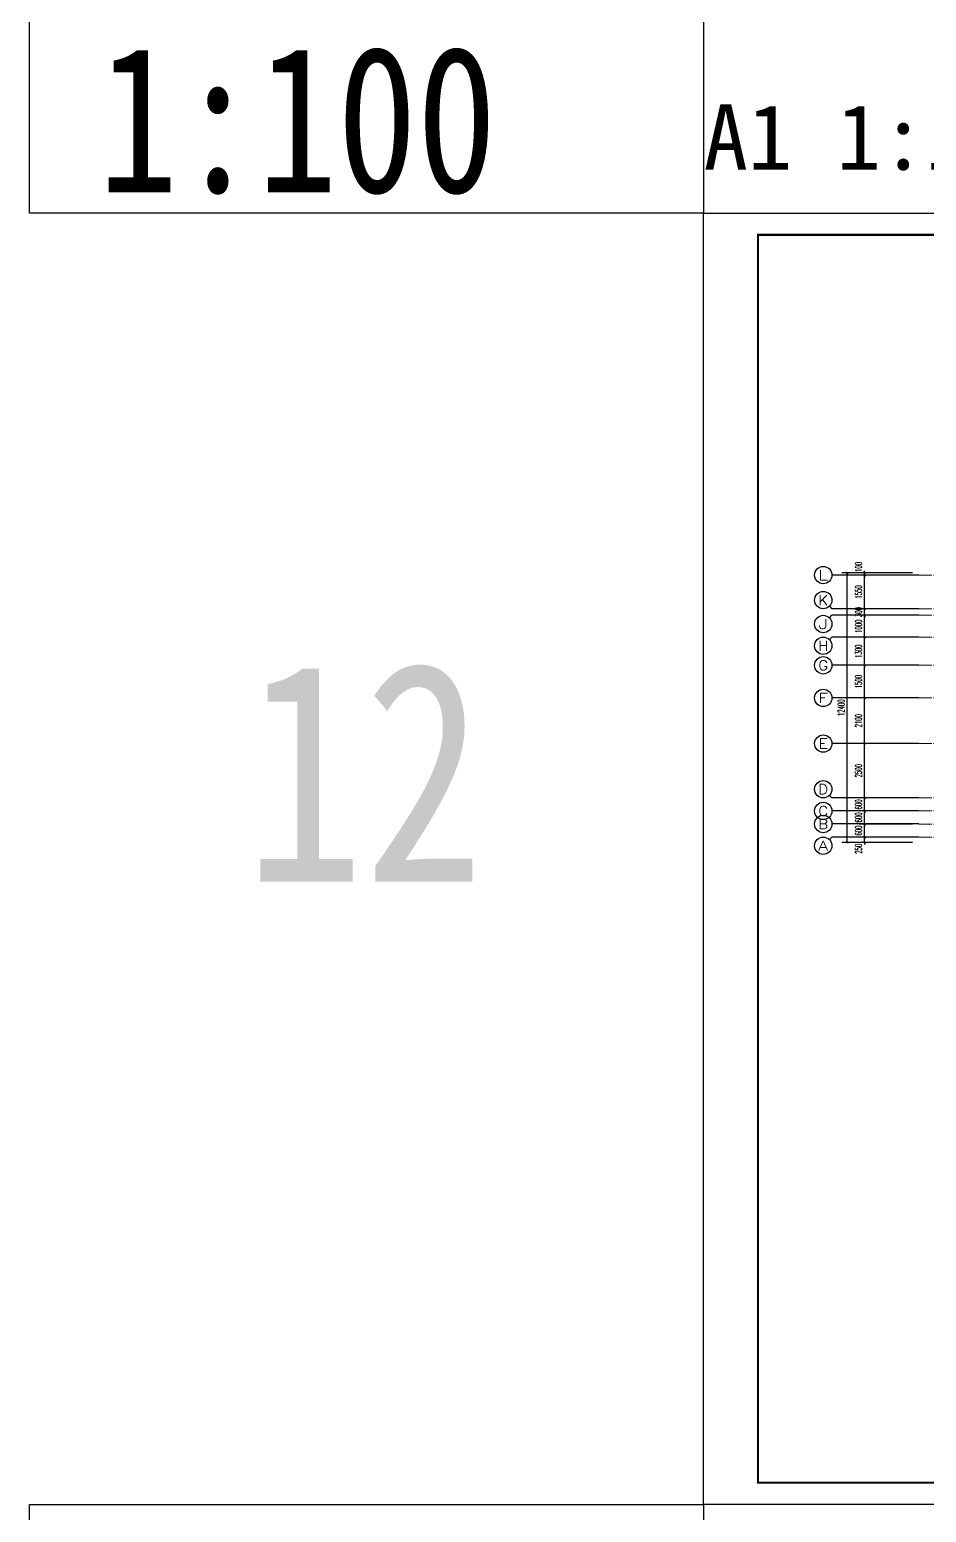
# Model space of a CAD drawing. Extents: x 27938 to 650306, y -92720 to 1524912.
# Drawn here: x 229214 to 270460, y 256048 to 324258 of the extents above; entities that cross this region are included whole.
import ezdxf
from ezdxf.enums import TextEntityAlignment as Align

# ---------------------------------------------------------------- set-up
doc = ezdxf.new("R2010")
doc.units = 0
doc.header["$LTSCALE"] = 1000
doc.header["$MEASUREMENT"] = 0
doc.linetypes.add('DOTE', pattern=[2.42, 2, -0.2, 0.02, -0.2])
for name, color, linetype in [('AXIS', 3, 'Continuous'), ('AXIS_TEXT', 4, 'Continuous'), ('text', 7, 'Continuous'), ('图框', 140, 'Continuous')]:
    doc.layers.add(name, color=color, linetype=linetype)
doc.layers.add('DOTE', color=19, linetype='DOTE', lineweight=9)
doc.layers.add('yichutu', color=7, linetype='Continuous', true_color=0xffffff, plot=False)
doc.styles.add('_TCH_AXIS', font='COMPLEX', dxfattribs={"bigfont": 'GBCBIG'})
doc.styles.add('_TCH_DIM_T3', font='SIMPLEX.shx', dxfattribs={"width": 0.494118, "bigfont": 'GBCBIG.shx'})
doc.styles.add('_TCH_LABEL', font='simhei.ttf')
doc.styles.add('COMPLEX', font='COMPLEX')
doc.styles.add('黑体', font='simhei.ttf')
doc.dimstyles.new('_TCH_ARCH&&100', dxfattribs={"dimtxt": 297.5, "dimasz": 100, "dimexe": 250, "dimexo": 300, "dimgap": 126.25, "dimtad": 1, "dimdec": 0, "dimzin": 0, "dimdsep": 46, "dimtxsty": '_TCH_DIM_T3', "dimblk": 'ARCHTICK', "dimcen": 0.09, "dimclrt": 4, "dimazin": 2, "dimtfac": 1, "dimtdec": 0, "dimtix": 1, "dimtmove": 2, "dimatfit": 3, "dimfxl": 1, "dimtolj": 1, "dimtzin": 0, "dimarcsym": 0})

# ---------------------------------------------------------------- blocks, each defined once
blk = doc.blocks.new('FGDGDRGSDGDG')
at = {"layer": 'DOTE', "linetype": 'DOTE', "ltscale": 0.3}
for p, q in [((490182, 529998), (490182, 513948)), ((491982, 529998), (491982, 522348)), ((494982, 529998), (494982, 522348)), ((496782, 529998), (496782, 513948)), ((499982, 529998), (499982, 523848)), ((502482, 529998), (502482, 522348)), ((505282, 529998), (505282, 522348)), ((507782, 529998), (507782, 523848)), ((510982, 529998), (510982, 513948)), ((512782, 529998), (512782, 522348)), ((515782, 529998), (515782, 522348)), ((517582, 529998), (517582, 513948)), ((519382, 529998), (519382, 522348)), ((522382, 529998), (522382, 522348)), ((524182, 529998), (524182, 513948)), ((527382, 529998), (527382, 523848)), ((529882, 529998), (529882, 522348)), ((532682, 529998), (532682, 522348)), ((535182, 529998), (535182, 523848)), ((538382, 529998), (538382, 513948)), ((540182, 529998), (540182, 522348)), ((543182, 529998), (543182, 522348)), ((544982, 529998), (544982, 513948)), ((488182, 527998), (546982, 527998)), ((501682, 527998), (501682, 526448)), ((506082, 527998), (506082, 526448)), ((529082, 527998), (529082, 526448)), ((533482, 527998), (533482, 526448)), ((488182, 526448), (546982, 526448)), ((488182, 526148), (546982, 526148)), ((488182, 525148), (546982, 525148)), ((488182, 523848), (546982, 523848)), ((500682, 523848), (500682, 513948)), ((507082, 523848), (507082, 513948)), ((528082, 523848), (528082, 513948)), ((534482, 523848), (534482, 513948)), ((488182, 522348), (546982, 522348)), ((493682, 522348), (493682, 513948)), ((502632, 522348), (502632, 520248)), ((505132, 522348), (505132, 520248)), ((514082, 522348), (514082, 513948)), ((521082, 522348), (521082, 513948)), ((530032, 522348), (530032, 520248)), ((532532, 522348), (532532, 520248)), ((541482, 522348), (541482, 513948)), ((488182, 520248), (546982, 520248)), ((503882, 520248), (503882, 513948)), ((531282, 520248), (531282, 513948)), ((488182, 517748), (546982, 517748)), ((492882, 517748), (492882, 517148)), ((514882, 517748), (514882, 517148)), ((520282, 517748), (520282, 517148)), ((542282, 517748), (542282, 517148)), ((488182, 517148), (546982, 517148)), ((488182, 516548), (546982, 516548)), ((499982, 516548), (499982, 515948)), ((501482, 516548), (501482, 515948)), ((506282, 516548), (506282, 515948)), ((507782, 516548), (507782, 515948)), ((527382, 516548), (527382, 515948)), ((528882, 516548), (528882, 515948)), ((533682, 516548), (533682, 515948)), ((535182, 516548), (535182, 515948)), ((488182, 515948), (546982, 515948))]:
    blk.add_line(p, q, dxfattribs=at)
blk = doc.blocks.new('TK')
at = {"layer": '图框'}
blk.add_lwpolyline([(465375, 548714), (549475, 548714), (549475, 489314), (465375, 489314)], close=True, dxfattribs=at)
blk.add_lwpolyline([(465375, 548714), (549475, 548714), (549475, 489314), (465375, 489314)], close=True, dxfattribs=at)
at = {"layer": '图框', "const_width": 100}
blk.add_lwpolyline([(548475, 490314), (548475, 547714), (467875, 547714), (467875, 490314)], close=True, dxfattribs=at)
blk = doc.blocks.new('yct-841-594-84100-59399.9999999999-100-1000.0')
at = {"layer": 'yichutu', "color": 7, "true_color": 0xffffff}
blk.add_lwpolyline([(0, 0), (0, 59400), (84100, 59400), (84100, 0)], close=True, dxfattribs=at)
at = {"layer": 'yichutu', "color": 7, "true_color": 0xffffff, "style": '_TCH_LABEL'}
blk.add_text('A1 1:100', height=3000, dxfattribs=at).set_placement((0, 61400))
blk = doc.blocks.new('_ArchTick')
at = {"color": 0, "linetype": 'ByBlock', "const_width": 0.4}
blk.add_lwpolyline([(-0.5, -0.5), (0.5, 0.5)], dxfattribs=at)
blk = doc.blocks.new('*D779')
at = {"layer": 'AXIS', "color": 0, "lineweight": -2}
for p, q in [((267617, 287115), (267617, 287215)), ((269817, 287115), (267367, 287115)), ((269817, 286865), (267367, 286865)), ((267617, 286865), (267617, 287115)), ((267617, 286865), (267617, 286765))]:
    blk.add_line(p, q, dxfattribs=at)
at = {"layer": 'Defpoints', "color": 0}
for p in [(267617, 287115), (270117, 287115), (270117, 286865)]:
    blk.add_point(p, dxfattribs=at)
at = {"layer": 'AXIS', "color": 0, "lineweight": -2, "xscale": 100, "yscale": 100, "zscale": 100}
for p, rotation in [((267617, 287115), 270), ((267617, 286865), 90)]:
    blk.add_blockref('_ArchTick', p, dxfattribs=dict(at, rotation=rotation))
at = {"layer": 'AXIS', "color": 4, "insert": (267342, 286576), "char_height": 297.5, "attachment_point": 5, "rotation": 90, "style": '_TCH_DIM_T3'}
blk.add_mtext('\\A1;250', dxfattribs=at)
blk = doc.blocks.new('*D780')
at = {"layer": 'AXIS', "color": 0, "lineweight": -2}
for p, q in [((269817, 287715), (267367, 287715)), ((267617, 287715), (267617, 287815)), ((267617, 287115), (267617, 287715)), ((269817, 287115), (267367, 287115)), ((267617, 287115), (267617, 287015))]:
    blk.add_line(p, q, dxfattribs=at)
at = {"layer": 'Defpoints', "color": 0}
for p in [(267617, 287715), (270117, 287715), (270117, 287115)]:
    blk.add_point(p, dxfattribs=at)
at = {"layer": 'AXIS', "color": 0, "lineweight": -2, "xscale": 100, "yscale": 100, "zscale": 100}
for p, rotation in [((267617, 287715), 270), ((267617, 287115), 90)]:
    blk.add_blockref('_ArchTick', p, dxfattribs=dict(at, rotation=rotation))
at = {"layer": 'AXIS', "color": 4, "insert": (267342, 287415), "char_height": 297.5, "attachment_point": 5, "rotation": 90, "style": '_TCH_DIM_T3'}
blk.add_mtext('\\A1;600', dxfattribs=at)
blk = doc.blocks.new('*D781')
at = {"layer": 'AXIS', "color": 0, "lineweight": -2}
for p, q in [((269817, 288315), (267367, 288315)), ((267617, 288315), (267617, 288415)), ((267617, 287715), (267617, 288315)), ((269817, 287715), (267367, 287715)), ((267617, 287715), (267617, 287615))]:
    blk.add_line(p, q, dxfattribs=at)
at = {"layer": 'Defpoints', "color": 0}
for p in [(267617, 288315), (270117, 288315), (270117, 287715)]:
    blk.add_point(p, dxfattribs=at)
at = {"layer": 'AXIS', "color": 0, "lineweight": -2, "xscale": 100, "yscale": 100, "zscale": 100}
for p, rotation in [((267617, 288315), 270), ((267617, 287715), 90)]:
    blk.add_blockref('_ArchTick', p, dxfattribs=dict(at, rotation=rotation))
at = {"layer": 'AXIS', "color": 4, "insert": (267342, 288015), "char_height": 297.5, "attachment_point": 5, "rotation": 90, "style": '_TCH_DIM_T3'}
blk.add_mtext('\\A1;600', dxfattribs=at)
blk = doc.blocks.new('*D782')
at = {"layer": 'AXIS', "color": 0, "lineweight": -2}
for p, q in [((269817, 288915), (267367, 288915)), ((267617, 288915), (267617, 289015)), ((267617, 288315), (267617, 288915)), ((269817, 288315), (267367, 288315)), ((267617, 288315), (267617, 288215))]:
    blk.add_line(p, q, dxfattribs=at)
at = {"layer": 'Defpoints', "color": 0}
for p in [(267617, 288915), (270117, 288915), (270117, 288315)]:
    blk.add_point(p, dxfattribs=at)
at = {"layer": 'AXIS', "color": 0, "lineweight": -2, "xscale": 100, "yscale": 100, "zscale": 100}
for p, rotation in [((267617, 288915), 270), ((267617, 288315), 90)]:
    blk.add_blockref('_ArchTick', p, dxfattribs=dict(at, rotation=rotation))
at = {"layer": 'AXIS', "color": 4, "insert": (267342, 288615), "char_height": 297.5, "attachment_point": 5, "rotation": 90, "style": '_TCH_DIM_T3'}
blk.add_mtext('\\A1;600', dxfattribs=at)
blk = doc.blocks.new('*D783')
at = {"layer": 'AXIS', "color": 0, "lineweight": -2}
for p, q in [((269817, 291415), (267367, 291415)), ((267617, 288915), (267617, 291415)), ((269817, 288915), (267367, 288915))]:
    blk.add_line(p, q, dxfattribs=at)
at = {"layer": 'Defpoints', "color": 0}
for p in [(267617, 291415), (270117, 291415), (270117, 288915)]:
    blk.add_point(p, dxfattribs=at)
at = {"layer": 'AXIS', "color": 0, "lineweight": -2, "xscale": 100, "yscale": 100, "zscale": 100}
for p, rotation in [((267617, 291415), 90), ((267617, 288915), 270)]:
    blk.add_blockref('_ArchTick', p, dxfattribs=dict(at, rotation=rotation))
at = {"layer": 'AXIS', "color": 4, "insert": (267342, 290165), "char_height": 297.5, "attachment_point": 5, "rotation": 90, "style": '_TCH_DIM_T3'}
blk.add_mtext('\\A1;2500', dxfattribs=at)
blk = doc.blocks.new('*D784')
at = {"layer": 'AXIS', "color": 0, "lineweight": -2}
for p, q in [((269817, 293515), (267367, 293515)), ((267617, 291415), (267617, 293515)), ((269817, 291415), (267367, 291415))]:
    blk.add_line(p, q, dxfattribs=at)
at = {"layer": 'Defpoints', "color": 0}
for p in [(267617, 293515), (270117, 293515), (270117, 291415)]:
    blk.add_point(p, dxfattribs=at)
at = {"layer": 'AXIS', "color": 0, "lineweight": -2, "xscale": 100, "yscale": 100, "zscale": 100}
for p, rotation in [((267617, 293515), 90), ((267617, 291415), 270)]:
    blk.add_blockref('_ArchTick', p, dxfattribs=dict(at, rotation=rotation))
at = {"layer": 'AXIS', "color": 4, "insert": (267342, 292465), "char_height": 297.5, "attachment_point": 5, "rotation": 90, "style": '_TCH_DIM_T3'}
blk.add_mtext('\\A1;2100', dxfattribs=at)
blk = doc.blocks.new('*D785')
at = {"layer": 'AXIS', "color": 0, "lineweight": -2}
for p, q in [((269817, 295015), (267367, 295015)), ((267617, 293515), (267617, 295015)), ((269817, 293515), (267367, 293515))]:
    blk.add_line(p, q, dxfattribs=at)
at = {"layer": 'Defpoints', "color": 0}
for p in [(267617, 295015), (270117, 295015), (270117, 293515)]:
    blk.add_point(p, dxfattribs=at)
at = {"layer": 'AXIS', "color": 0, "lineweight": -2, "xscale": 100, "yscale": 100, "zscale": 100}
for p, rotation in [((267617, 295015), 90), ((267617, 293515), 270)]:
    blk.add_blockref('_ArchTick', p, dxfattribs=dict(at, rotation=rotation))
at = {"layer": 'AXIS', "color": 4, "insert": (267342, 294265), "char_height": 297.5, "attachment_point": 5, "rotation": 90, "style": '_TCH_DIM_T3'}
blk.add_mtext('\\A1;1500', dxfattribs=at)
blk = doc.blocks.new('*D786')
at = {"layer": 'AXIS', "color": 0, "lineweight": -2}
for p, q in [((269817, 296315), (267367, 296315)), ((267617, 295015), (267617, 296315)), ((269817, 295015), (267367, 295015))]:
    blk.add_line(p, q, dxfattribs=at)
at = {"layer": 'Defpoints', "color": 0}
for p in [(267617, 296315), (270117, 296315), (270117, 295015)]:
    blk.add_point(p, dxfattribs=at)
at = {"layer": 'AXIS', "color": 0, "lineweight": -2, "xscale": 100, "yscale": 100, "zscale": 100}
for p, rotation in [((267617, 296315), 90), ((267617, 295015), 270)]:
    blk.add_blockref('_ArchTick', p, dxfattribs=dict(at, rotation=rotation))
at = {"layer": 'AXIS', "color": 4, "insert": (267342, 295665), "char_height": 297.5, "attachment_point": 5, "rotation": 90, "style": '_TCH_DIM_T3'}
blk.add_mtext('\\A1;1300', dxfattribs=at)
blk = doc.blocks.new('*D787')
at = {"layer": 'AXIS', "color": 0, "lineweight": -2}
for p, q in [((269817, 297315), (267367, 297315)), ((267617, 296315), (267617, 297315)), ((269817, 296315), (267367, 296315))]:
    blk.add_line(p, q, dxfattribs=at)
at = {"layer": 'Defpoints', "color": 0}
for p in [(267617, 297315), (270117, 297315), (270117, 296315)]:
    blk.add_point(p, dxfattribs=at)
at = {"layer": 'AXIS', "color": 0, "lineweight": -2, "xscale": 100, "yscale": 100, "zscale": 100}
for p, rotation in [((267617, 297315), 90), ((267617, 296315), 270)]:
    blk.add_blockref('_ArchTick', p, dxfattribs=dict(at, rotation=rotation))
at = {"layer": 'AXIS', "color": 4, "insert": (267342, 296815), "char_height": 297.5, "attachment_point": 5, "rotation": 90, "style": '_TCH_DIM_T3'}
blk.add_mtext('\\A1;1000', dxfattribs=at)
blk = doc.blocks.new('*D788')
at = {"layer": 'AXIS', "color": 0, "lineweight": -2}
for p, q in [((269817, 297615), (267367, 297615)), ((267617, 297615), (267617, 297715)), ((267617, 297315), (267617, 297615)), ((269817, 297315), (267367, 297315)), ((267617, 297315), (267617, 297215))]:
    blk.add_line(p, q, dxfattribs=at)
at = {"layer": 'Defpoints', "color": 0}
for p in [(267617, 297615), (270117, 297615), (270117, 297315)]:
    blk.add_point(p, dxfattribs=at)
at = {"layer": 'AXIS', "color": 0, "lineweight": -2, "xscale": 100, "yscale": 100, "zscale": 100}
for p, rotation in [((267617, 297615), 270), ((267617, 297315), 90)]:
    blk.add_blockref('_ArchTick', p, dxfattribs=dict(at, rotation=rotation))
at = {"layer": 'AXIS', "color": 4, "insert": (267342, 297465), "char_height": 297.5, "attachment_point": 5, "rotation": 90, "style": '_TCH_DIM_T3'}
blk.add_mtext('\\A1;300', dxfattribs=at)
blk = doc.blocks.new('*D789')
at = {"layer": 'AXIS', "color": 0, "lineweight": -2}
for p, q in [((269817, 299165), (267367, 299165)), ((267617, 297615), (267617, 299165)), ((269817, 297615), (267367, 297615))]:
    blk.add_line(p, q, dxfattribs=at)
at = {"layer": 'Defpoints', "color": 0}
for p in [(267617, 299165), (270117, 299165), (270117, 297615)]:
    blk.add_point(p, dxfattribs=at)
at = {"layer": 'AXIS', "color": 0, "lineweight": -2, "xscale": 100, "yscale": 100, "zscale": 100}
for p, rotation in [((267617, 299165), 90), ((267617, 297615), 270)]:
    blk.add_blockref('_ArchTick', p, dxfattribs=dict(at, rotation=rotation))
at = {"layer": 'AXIS', "color": 4, "insert": (267342, 298390), "char_height": 297.5, "attachment_point": 5, "rotation": 90, "style": '_TCH_DIM_T3'}
blk.add_mtext('\\A1;1550', dxfattribs=at)
blk = doc.blocks.new('*D790')
at = {"layer": 'AXIS', "color": 0, "lineweight": -2}
for p, q in [((269817, 299265), (267367, 299265)), ((269817, 299165), (267367, 299165)), ((267617, 299265), (267617, 299365)), ((267617, 299165), (267617, 299265)), ((267617, 299165), (267617, 299065))]:
    blk.add_line(p, q, dxfattribs=at)
at = {"layer": 'Defpoints', "color": 0}
for p in [(267617, 299265), (270117, 299265), (270117, 299165)]:
    blk.add_point(p, dxfattribs=at)
at = {"layer": 'AXIS', "color": 0, "lineweight": -2, "xscale": 100, "yscale": 100, "zscale": 100}
for p, rotation in [((267617, 299265), 270), ((267617, 299165), 90)]:
    blk.add_blockref('_ArchTick', p, dxfattribs=dict(at, rotation=rotation))
at = {"layer": 'AXIS', "color": 4, "insert": (267342, 299540), "char_height": 297.5, "attachment_point": 5, "rotation": 90, "style": '_TCH_DIM_T3'}
blk.add_mtext('\\A1;100', dxfattribs=at)
blk = doc.blocks.new('*D791')
at = {"layer": 'AXIS', "color": 0, "lineweight": -2}
for p, q in [((269817, 299265), (266567, 299265)), ((266817, 286865), (266817, 299265)), ((269817, 286865), (266567, 286865))]:
    blk.add_line(p, q, dxfattribs=at)
at = {"layer": 'Defpoints', "color": 0}
for p in [(266817, 299265), (270117, 299265), (270117, 286865)]:
    blk.add_point(p, dxfattribs=at)
at = {"layer": 'AXIS', "color": 0, "lineweight": -2, "xscale": 100, "yscale": 100, "zscale": 100}
for p, rotation in [((266817, 299265), 90), ((266817, 286865), 270)]:
    blk.add_blockref('_ArchTick', p, dxfattribs=dict(at, rotation=rotation))
at = {"layer": 'AXIS', "color": 4, "insert": (266542, 293065), "char_height": 297.5, "attachment_point": 5, "rotation": 90, "style": '_TCH_DIM_T3'}
blk.add_mtext('\\A1;12400', dxfattribs=at)
blk = doc.blocks.new('_AXISO')
blk.add_circle((0, 0), 0.5)
at = {"layer": 'AXIS_TEXT', "style": 'COMPLEX', "width": 1.041667}
blk.add_attdef('A', text='', height=0.56, dxfattribs=at).set_placement((-0.25, -0.28), (0.25, -0.28), align=Align.FIT)

msp = doc.modelspace()

# ---------------------------------------------------------------- linework, layer by layer
at = {"layer": 'AXIS'}
for p, q in [((270116.6, 299165.4), (266116.6, 299165.4)), ((265999.4, 297732.5), (266116.6, 297615.4)), ((270116.6, 297615.4), (266116.6, 297615.4)), ((265999.4, 297198.2), (266116.6, 297315.4)), ((270116.6, 297315.4), (266116.6, 297315.4)), ((265999.4, 296198.2), (266116.6, 296315.4)), ((270116.6, 296315.4), (266116.6, 296315.4)), ((270116.6, 295015.4), (266116.6, 295015.4)), ((270116.6, 293515.4), (266116.6, 293515.4)), ((270116.6, 291415.4), (266116.6, 291415.4)), ((265999.4, 289032.5), (266116.6, 288915.4)), ((270116.6, 288915.4), (266116.6, 288915.4)), ((270116.6, 288315.4), (266116.6, 288315.4)), ((270116.6, 287715.4), (266116.6, 287715.4)), ((265999.4, 286998.2), (266116.6, 287115.4)), ((270116.6, 287115.4), (266116.6, 287115.4))]:
    msp.add_line(p, q, dxfattribs=at)
at = {"layer": 'text', "color": 2}
for points in [[(260214.1, 315815.2), (229214.1, 315815.2), (229214.1, 333623.5), (260214.1, 333623.5)], [(260214.1, 238606.8), (229214.1, 238606.8), (229214.1, 256415.2), (260214.1, 256415.2)]]:
    msp.add_lwpolyline(points, close=True, dxfattribs=at)

# ---------------------------------------------------------------- block references
for name, p in [('TK', (-205160.9, -232898.5)), ('FGDGDRGSDGDG', (-218065.9, -228833.1))]:
    msp.add_blockref(name, p)
at = {"layer": 'AXIS'}
ref = msp.add_blockref('_AXISO', (265716.6, 299165.4), dxfattribs=dict(at, xscale=800, yscale=800, zscale=800))
ref.add_attrib('A', 'L', dxfattribs={"layer": 'AXIS_TEXT', "height": 452.5, "style": '_TCH_AXIS', "width": 1.4}).set_placement((265490.3, 298939.1), (265942.9, 298939.1), align=Align.FIT)
ref = msp.add_blockref('_AXISO', (265716.6, 298015.4), dxfattribs=dict(at, xscale=800, yscale=800, zscale=800))
ref.add_attrib('A', 'K', dxfattribs={"layer": 'AXIS_TEXT', "height": 452.5, "style": '_TCH_AXIS', "width": 1.105263}).set_placement((265490.3, 297789.1), (265942.9, 297789.1), align=Align.FIT)
ref = msp.add_blockref('_AXISO', (265716.6, 296915.4), dxfattribs=dict(at, xscale=800, yscale=800, zscale=800))
ref.add_attrib('A', 'J', dxfattribs={"layer": 'AXIS_TEXT', "height": 452.5, "style": '_TCH_AXIS', "width": 1.909091}).set_placement((265490.3, 296689.1), (265942.9, 296689.1), align=Align.FIT)
ref = msp.add_blockref('_AXISO', (265716.6, 295915.4), dxfattribs=dict(at, xscale=800, yscale=800, zscale=800))
ref.add_attrib('A', 'H', dxfattribs={"layer": 'AXIS_TEXT', "height": 452.5, "style": '_TCH_AXIS', "width": 1.05}).set_placement((265490.3, 295689.1), (265942.9, 295689.1), align=Align.FIT)
ref = msp.add_blockref('_AXISO', (265716.6, 295015.4), dxfattribs=dict(at, xscale=800, yscale=800, zscale=800))
ref.add_attrib('A', 'G', dxfattribs={"layer": 'AXIS_TEXT', "height": 452.5, "style": '_TCH_AXIS', "width": 1.166667}).set_placement((265490.3, 294789.1), (265942.9, 294789.1), align=Align.FIT)
ref = msp.add_blockref('_AXISO', (265716.6, 293515.4), dxfattribs=dict(at, xscale=800, yscale=800, zscale=800))
ref.add_attrib('A', 'F', dxfattribs={"layer": 'AXIS_TEXT', "height": 452.5, "style": '_TCH_AXIS', "width": 1.3125}).set_placement((265490.3, 293289.1), (265942.9, 293289.1), align=Align.FIT)
ref = msp.add_blockref('_AXISO', (265716.6, 291415.4), dxfattribs=dict(at, xscale=800, yscale=800, zscale=800))
ref.add_attrib('A', 'E', dxfattribs={"layer": 'AXIS_TEXT', "height": 452.5, "style": '_TCH_AXIS', "width": 1.3125}).set_placement((265490.3, 291189.1), (265942.9, 291189.1), align=Align.FIT)
ref = msp.add_blockref('_AXISO', (265716.6, 289315.4), dxfattribs=dict(at, xscale=800, yscale=800, zscale=800))
ref.add_attrib('A', 'D', dxfattribs={"layer": 'AXIS_TEXT', "height": 452.5, "style": '_TCH_AXIS', "width": 1.235294}).set_placement((265490.3, 289089.1), (265942.9, 289089.1), align=Align.FIT)
ref = msp.add_blockref('_AXISO', (265716.6, 288315.4), dxfattribs=dict(at, xscale=800, yscale=800, zscale=800))
ref.add_attrib('A', 'C', dxfattribs={"layer": 'AXIS_TEXT', "height": 452.5, "style": '_TCH_AXIS', "width": 1.4}).set_placement((265490.3, 288089.1), (265942.9, 288089.1), align=Align.FIT)
ref = msp.add_blockref('_AXISO', (265716.6, 287715.4), dxfattribs=dict(at, xscale=800, yscale=800, zscale=800))
ref.add_attrib('A', 'B', dxfattribs={"layer": 'AXIS_TEXT', "height": 452.5, "style": '_TCH_AXIS', "width": 1.235294}).set_placement((265490.3, 287489.1), (265942.9, 287489.1), align=Align.FIT)
ref = msp.add_blockref('_AXISO', (265716.6, 286715.4), dxfattribs=dict(at, xscale=800, yscale=800, zscale=800))
ref.add_attrib('A', 'A', dxfattribs={"layer": 'AXIS_TEXT', "height": 452.5, "style": '_TCH_AXIS', "width": 1.166667}).set_placement((265490.3, 286489.1), (265942.9, 286489.1), align=Align.FIT)
at = {"layer": 'yichutu'}
msp.add_blockref('yct-841-594-84100-59399.9999999999-100-1000.0', (260214.1, 256415.2), dxfattribs=at)

# ---------------------------------------------------------------- texts
at = {"layer": 'text', "color": 2, "style": '黑体', "width": 0.8}
msp.add_text('1:100', height=6729.45, dxfattribs=at).set_placement((232377.3, 316771.8))
at = {"layer": 'text', "color": 1, "style": '黑体', "width": 0.8}
msp.add_text('12', height=10094.18, dxfattribs=at).set_placement((239112.3, 285062.1))

# ---------------------------------------------------------------- dimensions: what is measured, and where the dimension line sits
at = {"layer": 'AXIS'}
for base, p1, p2, picture, middle in [((267616.6, 299265.4), (270116.6, 299165.4), (270116.6, 299265.4), '*D790', (267341.6, 299540.4)), ((267616.6, 287115.4), (270116.6, 286865.4), (270116.6, 287115.4), '*D779', (267341.6, 286576.4))]:
    dim = msp.add_linear_dim(base=base, p1=p1, p2=p2, angle=90, dimstyle='_TCH_ARCH&&100', dxfattribs=at)
    dim.commit()
    dim.dimension.update_dxf_attribs({"geometry": picture, "text_midpoint": middle, "dimtype": 129})
for p1, p2, distance, picture, middle in [((270116.6, 286865.4), (270116.6, 299265.4), 3300, '*D791', (266541.6, 293065.4)), ((270116.6, 297615.4), (270116.6, 299165.4), 2500, '*D789', (267341.6, 298390.4)), ((270116.6, 297315.4), (270116.6, 297615.4), 2500, '*D788', (267341.6, 297465.4)), ((270116.6, 296315.4), (270116.6, 297315.4), 2500, '*D787', (267341.6, 296815.4)), ((270116.6, 295015.4), (270116.6, 296315.4), 2500, '*D786', (267341.6, 295665.4)), ((270116.6, 293515.4), (270116.6, 295015.4), 2500, '*D785', (267341.6, 294265.4)), ((270116.6, 291415.4), (270116.6, 293515.4), 2500, '*D784', (267341.6, 292465.4)), ((270116.6, 288915.4), (270116.6, 291415.4), 2500, '*D783', (267341.6, 290165.4)), ((270116.6, 288315.4), (270116.6, 288915.4), 2500, '*D782', (267341.6, 288615.4)), ((270116.6, 287715.4), (270116.6, 288315.4), 2500, '*D781', (267341.6, 288015.4)), ((270116.6, 287115.4), (270116.6, 287715.4), 2500, '*D780', (267341.6, 287415.4))]:
    dim = msp.add_aligned_dim(p1=p1, p2=p2, distance=distance, dimstyle='_TCH_ARCH&&100', dxfattribs=at)
    dim.commit()
    dim.dimension.update_dxf_attribs({"geometry": picture, "text_midpoint": middle})

doc.saveas('drawing.dxf')
